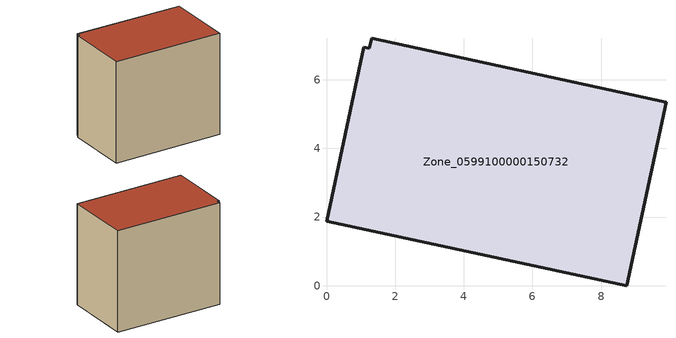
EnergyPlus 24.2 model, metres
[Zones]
Zone_0599100000150732
 floor ground (C_G): 1.31,7.21 9.89,5.34 8.74,0 0,1.87 1.09,6.95 1.24,6.91 z0
 wall outside (C_F): 8.74,0 9.89,5.34 1.31,7.21 1.24,6.91 1.09,6.95 0,1.87 8.74,0 z0:8.17
 roof outside (C_R): 9.89,5.34 1.31,7.21 1.24,6.91 1.09,6.95 0,1.87 8.74,0 z8.17
[BUILDING]
Pand.0599100000150732: North Axis=0; Terrain=City; Loads Convergence Tolerance Value=0.04; Temperature Convergence Tolerance Value=0.4; Solar Distribution=FullExterior; Maximum Number of Warmup Days=25; Minimum Number of Warmup Days=1
[Site:Location]
Rotterdam.The.Hague.AP_ZH_NLD Design_Conditions: Latitude=51.96; Longitude=4.45; Time Zone=1; Elevation=-4.5
[SITE:GROUNDTEMPERATURE:BUILDINGSURFACE]
18, 18, 18, 18, 18, 18, 18, 18, 18, 18, 18, 18
[MATERIAL] Thermal Absorptance=0.9; Solar Absorptance=0.7; Visible Absorptance=0.7
Name | Roughness | Thickness | Conductivity | Density | Specific Heat
G.TI.1975-1991 | MediumSmooth | 0.15 | 0.288461 | 540 | 1210
F.TI.1975-1991 | Rough | 0.3 | 0.230769 | 1920 | 840
R.TI.1975-1991 | MediumRough | 0.2 | 0.153846 | 1500 | 1000
[CONSTRUCTION]
C_G: G.TI.1975-1991
C_F: F.TI.1975-1991
C_R: R.TI.1975-1991
[ZONE]
Zone_0599100000150732: Type=1; Multiplier=1; Ceiling Height=Autocalculate; Volume=Autocalculate; Floor Area=autocalculate; Part of Total Floor Area=Yes
[ZONEINFILTRATION:DESIGNFLOWRATE]
Infil_Zone_0599100000150732: Zone or ZoneList or Space or SpaceList=Zone_0599100000150732; Schedule=AlwaysOn; Design Flow Rate Calculation Method=Flow/Area; Flow Rate per Floor Area=0.003; Constant Term Coefficient=1; Temperature Term Coefficient=0; Velocity Term Coefficient=0; Velocity Squared Term Coefficient=0
[HVACTEMPLATE:ZONE:IDEALLOADSAIRSYSTEM]
Zone_0599100000150732: Maximum Heating Supply Air Temperature=50; Minimum Cooling Supply Air Temperature=13; Maximum Heating Supply Air Humidity Ratio=0.0156; Minimum Cooling Supply Air Humidity Ratio=0.0077; Heating Limit=NoLimit; Cooling Limit=NoLimit; Dehumidification Control Type=ConstantSensibleHeatRatio; Cooling Sensible Heat Ratio=0.7; Dehumidification Setpoint=60; Humidification Control Type=None; Humidification Setpoint=30; Outdoor Air Method=None; Outdoor Air Flow Rate per Person=0.00944; Outdoor Air Flow Rate per Zone Floor Area=0; Outdoor Air Flow Rate per Zone=0; Demand Controlled Ventilation Type=None; Outdoor Air Economizer Type=NoEconomizer; Heat Recovery Type=None; Sensible Heat Recovery Effectiveness=0.7; Latent Heat Recovery Effectiveness=0.65
[ZONECONTROL:THERMOSTAT]
ThermostatControl_Zone_0599100000150732: Zone or ZoneList=Zone_0599100000150732; Control Type Schedule=DualSetpointControlType; Control 1=Thermostat_Zone_0599100000150732; Temperature Difference Between Cutout And Setpoint=0
[THERMOSTATSETPOINT:DUALSETPOINT]
Thermostat_Zone_0599100000150732: Heating Setpoint Temperature Schedule=HeatingSetpoint_Zone_0599100000150732; Cooling Setpoint Temperature Schedule=CoolingSetpoint_Zone_0599100000150732
[SCHEDULE:COMPACT]
HeatingSetpoint_Zone_0599100000150732: Through: 12/31, For: AllDays, Until: 24:00, 21
CoolingSetpoint_Zone_0599100000150732: Through: 12/31, For: AllDays, Until: 24:00, 24
DualSetpointControlType: Through: 12/31, For: AllDays, Until: 24:00, 4
AlwaysOn: Through: 12/31, For: AllDays, Until: 24:00, 1
